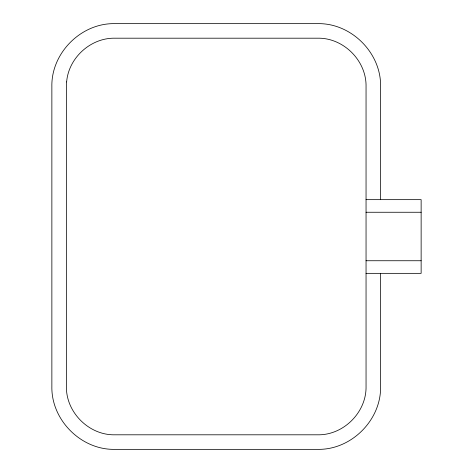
<?xml version="1.0" encoding="UTF-8"?>
<svg xmlns="http://www.w3.org/2000/svg" width="473" height="473" viewBox="0 0 473 473"><rect width="100%" height="100%" fill="white"/><g stroke="black" fill="none" stroke-linecap="round" stroke-linejoin="round"><path stroke-width="0.71" d="M366.049 199.653L421.136 199.653L421.136 273.347L366.049 273.347M366.049 212.259L421.136 212.259M366.049 260.741L421.136 260.741M380.594 199.6L380.594 86.683C381.374 52.994 351.25 22.87 317.56 23.65L114.892 23.65C81.208 22.87 51.084 52.994 51.864 86.683L51.864 386.317C51.084 420.006 81.208 450.13 114.892 449.35L317.56 449.35C351.25 450.13 381.374 420.006 380.594 386.317L380.594 273.4M66.64 81.93L66.409 386.317C65.812 412.231 88.983 435.402 114.892 434.805L317.56 434.805C343.475 435.402 366.646 412.231 366.049 386.317L366.049 86.683C366.646 60.769 343.475 37.598 317.56 38.195L114.892 38.195C90.704 37.728 68.55 57.812 66.64 81.93"/></g></svg>
